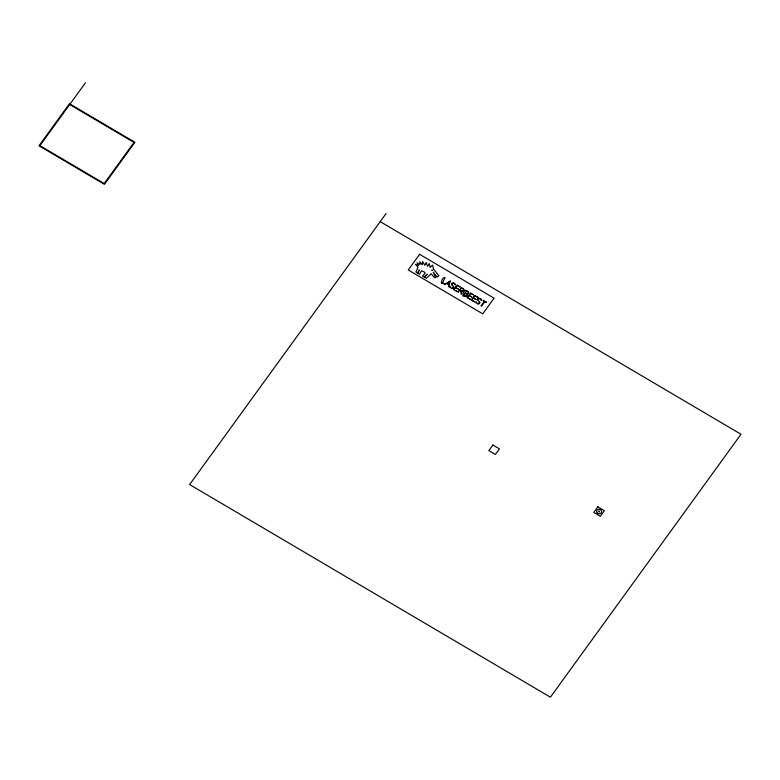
<?xml version="1.0" encoding="UTF-8"?>
<svg xmlns="http://www.w3.org/2000/svg" width="780" height="780" viewBox="0 0 780 780"><rect width="100%" height="100%" fill="white"/><g stroke="black" fill="none" stroke-linecap="round" stroke-linejoin="round"><path stroke-width="1.17" d="M449.056 284.183C451.298 277.222 447.759 292.1 448.939 284.68M479.339 302.933C478.238 300.865 480.48 301.041 479.7 303.361A1.882 1.648 10.2 0 1 477.652 303.859M85.43 82.807L39.887 145.645L104.208 183.553L134.024 142.428L69.693 104.51M386.09 213.515L189.628 484.555L550.417 697.193L741 434.255L380.211 221.627M453.56 287.947C454.399 285.919 452.283 285.022 453.131 287.615A1.316 1.15 10.2 0 1 451.649 287.976L451.386 288.434M477.955 298.798C476.687 299.393 478.764 301.782 478.608 300.466A2.905 2.545 10.2 0 1 478.228 299.939L478.384 299.12A1.306 1.15 10.2 0 1 479.739 298.877L479.973 298.409M452.244 283.715L452.088 284.524A2.876 2.525 10.2 0 0 452.439 285.022C452.644 286.319 450.625 284.3 451.805 283.394A1.823 1.599 10.2 0 1 453.736 282.984M453.833 282.994L453.677 283.462A1.306 1.141 10.2 0 0 452.205 283.686M477.487 303.82L477.789 303.401A1.316 1.15 10.2 0 0 479.31 303.04M486.398 302.182L485.18 301.84L486.447 302.221M461.341 290.852L460.249 290.55L461.126 291.291M449.046 284.173L447.7 283.949M447.72 283.959L448.919 284.671M480.568 299.315L481.006 299.032A2.477 2.174 10.2 0 1 481.611 300.241L481.065 300.3A1.891 1.657 10.2 0 0 480.636 299.383M476.424 303.166A2.438 2.135 10.2 0 1 475.761 301.967L476.287 301.85A1.94 1.706 10.2 0 0 476.834 302.854M477.925 298.779A1.823 1.599 10.2 0 1 479.885 298.399M461.36 290.862A1.774 1.56 10.2 0 0 461.916 291.047A1.628 1.433 10.2 0 0 462.238 291.086A1.092 0.956 10.2 0 0 462.725 290.989L463.456 290.082L463.144 289.136A1.716 1.502 10.2 0 0 462.813 288.863L462.014 288.103L463.057 288.434A2.096 1.843 10.2 0 1 463.817 289.214L463.944 289.429A1.648 1.443 10.2 0 1 464.032 290.053L462.394 291.564A2.028 1.774 10.2 0 1 461.848 291.535A2.203 1.93 10.2 0 1 461.282 291.369M453.59 287.976A1.882 1.648 10.2 0 1 451.503 288.454M450.274 287.761A2.438 2.135 10.2 0 1 449.611 286.562L450.167 286.514A1.95 1.706 10.2 0 0 450.684 287.44M442.114 282.789L444.502 284.037L442.114 282.74M467.922 297.999L470.545 299.383L467.932 297.96M469.521 295.805L471.9 297.043L469.521 295.786M471.12 293.602L473.733 294.976L471.12 293.553M454.506 290.092L457.119 291.466L454.506 290.072M456.095 287.898L458.474 289.136L456.095 287.869M457.694 285.694L460.307 287.069L457.694 285.646M466.45 290.56C460.219 304.434 463.378 287.888 466.45 290.579M470.73 293.085L467.074 297.648L470.73 293.056M472.212 300.524L474.825 301.899L472.212 300.505M473.801 298.331L476.18 299.569L473.801 298.301M478.043 297.385L475.42 296.039L478.043 297.385M481.162 305.809L481.66 305.984L484.897 301.499L483.064 300.232L484.234 301.48L481.162 305.779M431.896 270.25L432.51 270.328L431.906 270.202M457.304 285.168L453.648 289.731L457.304 285.148M475.01 295.601L471.334 300.154L475.01 295.601M461.146 292.081C460.463 297.745 463.008 290.833 461.146 292.081M444.922 277.875C438.877 291.73 441.675 275.252 444.922 277.894M598.426 511.505C600.132 513.367 599.537 509.584 598.426 511.466M461.575 287.693L457.928 292.256L461.565 287.761M438.721 275.74L437.083 277.115L433.222 272.152L435.63 277.66A1.726 1.511 10.2 0 1 433.865 277.027L431.165 273.721L426.328 278.304L424.554 277.261L427.206 274.199L424.057 276.978L422.536 276.081L425.159 273.039L424.125 271.869L421.493 270.816L419.474 274.287L418.012 273.429L419.152 269.919L417.544 273.146L415.847 271.918A71.936 63.034 10.2 0 0 416.871 269.899L417.914 267.033L415.389 264.313L418.577 265.473L416.998 262.811L420.02 264.537L419.786 261.7L422.302 264.869L422.565 261.573L424.915 265.317L426.143 262.441L427.606 266.292L429.361 263.562L430.082 267.394L432.569 265.122L433.602 269.451A59.943 52.523 10.2 0 1 435.864 271.918L438.721 275.74M465.241 293.26L466.177 293.982A1.238 1.092 10.2 0 1 466.577 295.503A1.238 1.092 10.2 0 1 464.87 295.786L463.69 295.366L464.587 296.185A1.794 1.57 10.2 0 0 467.269 294.596A1.872 1.638 10.2 0 0 467.054 294.119A1.794 1.58 10.2 0 0 467.844 291.242L466.908 290.93L467.542 291.652A1.238 1.082 10.2 0 1 467.941 293.173A1.238 1.082 10.2 0 1 466.245 293.446L465.25 293.212M454.399 283.774L454.447 283.94A1.901 1.657 10.2 0 1 454.915 284.875L455.471 284.875A2.477 2.174 10.2 0 0 454.886 283.647L454.409 283.735M450.362 281.093L444.795 284.495L450.362 281.093M69.488 103.72L39 145.792L104.413 184.343L134.911 142.282L69.488 103.72M419.611 254.299L408.262 269.958L482.742 313.852L494.091 298.194L419.611 254.299M492.911 445L488.845 450.606L495.388 454.457L499.453 448.851L492.911 445M597.821 506.825L593.755 512.441L600.298 516.292L604.364 510.685L597.821 506.825M597.363 513.191A2.574 2.262 10.2 0 0 601.585 512.109A2.574 2.262 10.2 0 0 598.24 509.379A2.574 2.262 10.2 0 0 597.363 513.191"/></g></svg>
